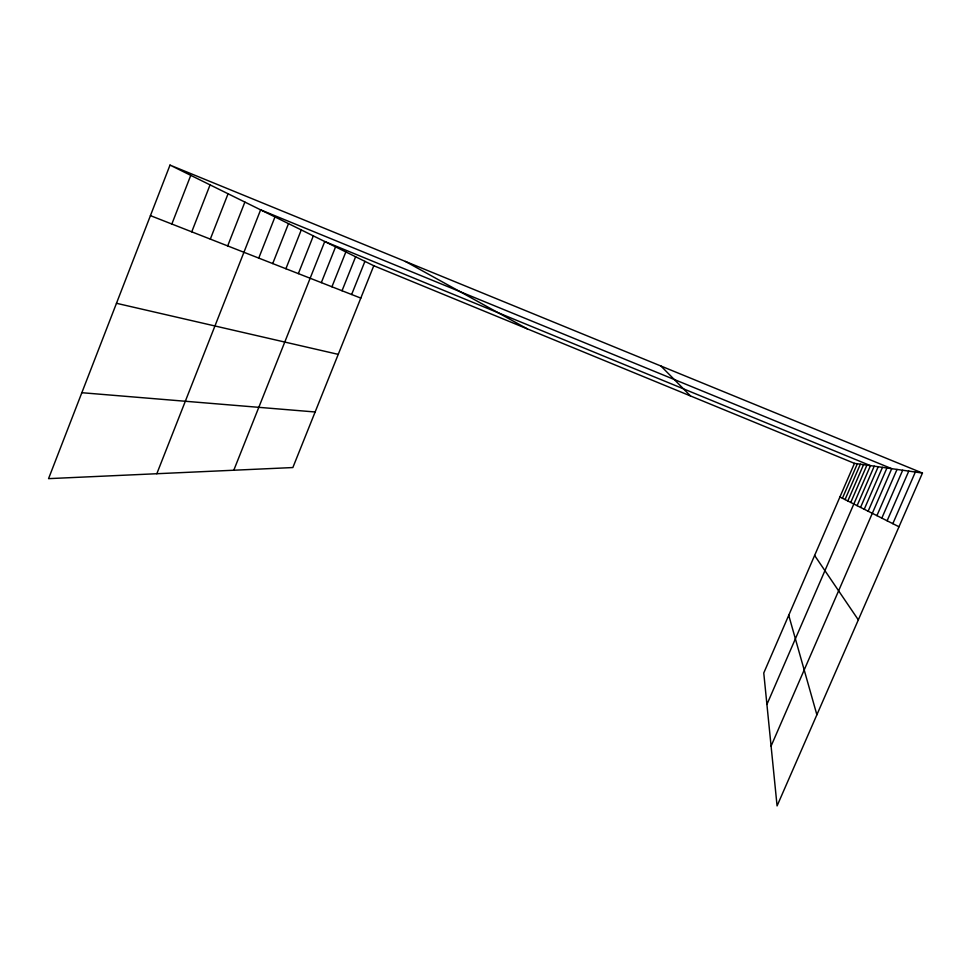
<?xml version="1.0" encoding="UTF-8"?>
<svg xmlns="http://www.w3.org/2000/svg" width="971" height="971" viewBox="0 0 971 971"><rect width="100%" height="100%" fill="white"/><g stroke="black" fill="none" stroke-linecap="round" stroke-linejoin="round"><path stroke-width="1.46" d="M170.01 165.094L48.55 478.642L292.854 467.549L373.774 265.738L170.01 165.094L922.45 473.059L777.079 805.906L763.764 672.988L854.468 463.361L922.45 473.059M171.843 224.034L190.765 175.35M191.748 231.838L210.064 184.891M210.319 239.109L228.064 193.775M227.675 245.918L244.874 202.077M156.816 473.727L260.616 209.857L891.73 468.677L771.083 746.08M258.747 258.104L274.975 216.946M272.717 263.566L288.508 223.621M285.899 268.736L301.265 229.933M298.352 273.616L313.33 235.88M233.793 470.231L324.751 241.524L870.465 465.643L766.92 704.448M321.328 282.622L335.565 246.877M331.936 286.785L345.846 251.95M342.035 290.742L355.617 256.769M351.636 294.504L364.914 261.357M842.415 498.244L857.344 463.762M845.049 499.58L860.367 464.199M847.817 500.975L863.559 464.648M850.742 502.444L866.921 465.133M857.102 505.648L874.228 466.177M860.561 507.396L878.209 466.748M864.239 509.253L882.445 467.354M868.147 511.219L886.936 467.986M876.91 515.637L897.022 469.43M881.826 518.113L902.678 470.243M887.118 520.784L908.771 471.105M892.822 523.66L915.35 472.04M81.843 392.709L315.126 411.983M116.471 303.292L338.236 354.366M150.432 215.635L360.799 298.097M373.774 265.738L854.468 463.361M839.915 496.982L898.988 526.768M405.441 261.454L527.156 328.793M660.923 366.018L690.502 395.95M814.62 555.461L858.328 619.874M788.731 615.298L816.878 714.777"/></g></svg>
